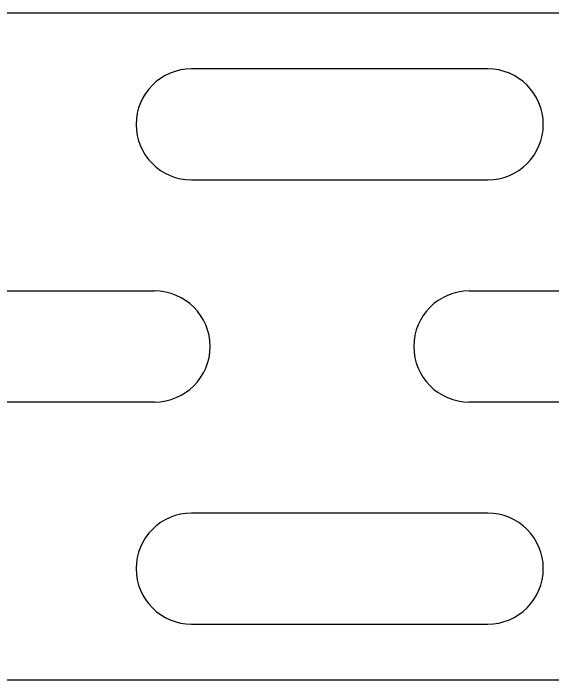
# Model space of a CAD drawing. Header units: millimetres. Extents: x 1060 to 4060, y 0 to 4400.
# Drawn here: x 2562.2 to 2707.9, y 2110 to 2290 of the extents above; entities that cross this region are included whole.
import ezdxf

# ---------------------------------------------------------------- set-up
doc = ezdxf.new("R2010")
doc.units = ezdxf.units.MM
doc.layers.add('AM_4', color=3, linetype='Continuous', lineweight=25)

msp = doc.modelspace()

# ---------------------------------------------------------------- linework, layer by layer
at = {"layer": 'AM_4'}
for p, q in [((2765.38, 2290), (2355.38, 2290)), ((2690.38, 2275), (2610.38, 2275)), ((2610.38, 2245), (2690.38, 2245)), ((2520.38, 2215), (2600.38, 2215)), ((2685.38, 2215), (2735.38, 2215)), ((2600.38, 2185), (2520.38, 2185)), ((2735.38, 2185), (2685.38, 2185)), ((2690.38, 2155), (2610.38, 2155)), ((2610.38, 2125), (2690.38, 2125)), ((2355.38, 2110), (2765.38, 2110))]:
    msp.add_line(p, q, dxfattribs=at)
for centre, start, end in [((2610.38, 2260), 90, 270), ((2690.38, 2260), 270, 90), ((2600.38, 2200), 270, 90), ((2685.38, 2200), 90, 270), ((2610.38, 2140), 90, 270), ((2690.38, 2140), 270, 90)]:
    msp.add_arc(centre, 15, start, end, dxfattribs=at)

doc.saveas('drawing.dxf')
